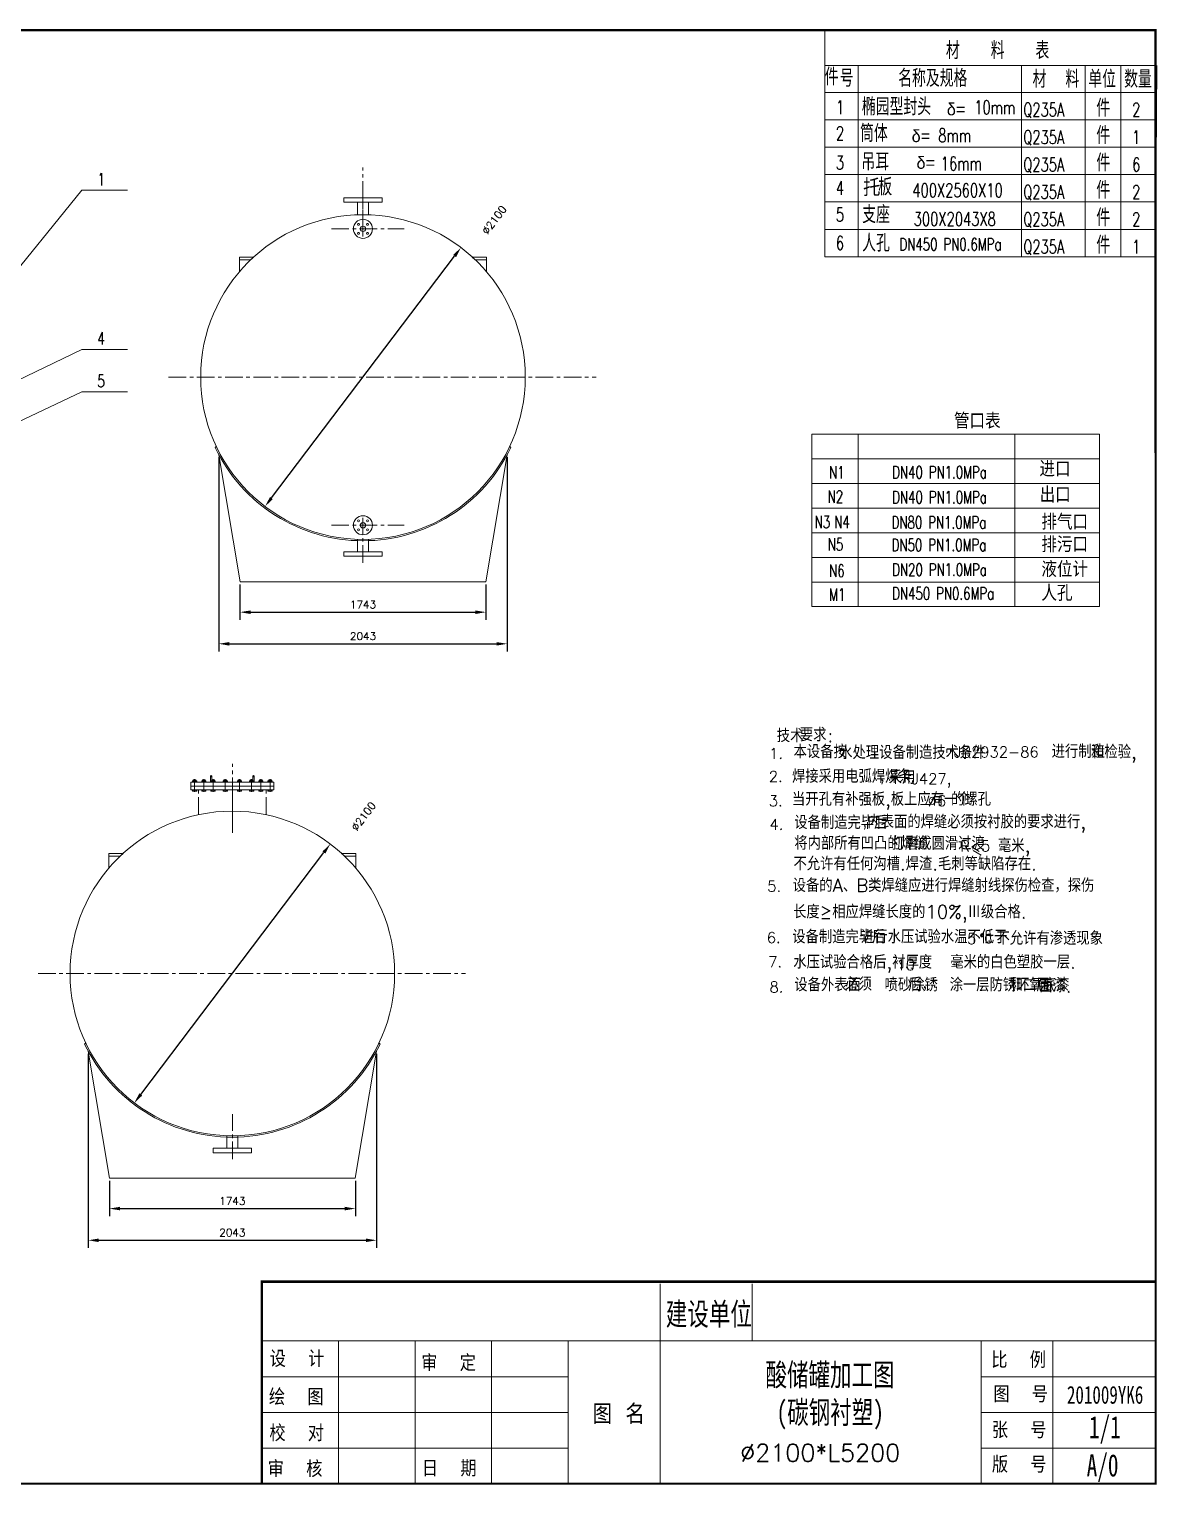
# Model space of a CAD drawing. Extents: x -43674 to -28992, y 5627 to 15941.
# Drawn here: x -36983 to -28992, y 5627 to 15941 of the extents above; entities that cross this region are included whole.
import ezdxf
from ezdxf.enums import TextEntityAlignment as Align

# ---------------------------------------------------------------- set-up
doc = ezdxf.new("R2010")
doc.units = 0
doc.header["$LTSCALE"] = 100
doc.header["$MEASUREMENT"] = 0
doc.linetypes.add('CENTER', pattern=[2, 1.25, -0.25, 0.25, -0.25])
doc.layers.get('0').update_dxf_attribs({"linetype": 'CONTINUOUS', "lineweight": 15})
doc.layers.get('DEFPOINTS').update_dxf_attribs({"linetype": 'CONTINUOUS', "lineweight": 15})
for name, color, linetype, lineweight in [('CEN', 1, 'CENTER', 9), ('CENTER', 1, 'CENTER', 9), ('TEXT', 4, 'CONTINUOUS', 15)]:
    doc.layers.add(name, color=color, linetype=linetype, lineweight=lineweight)
doc.styles.add('GREEKS', font='greeks')
doc.styles.add('HZ', font='SIMFANG.TTF', dxfattribs={"width": 0.8})
doc.styles.add('HZTXT2', font='txt', dxfattribs={"bigfont": 'HZTXT.SHX'})
doc.styles.add('ROMANS', font='romans', dxfattribs={"bigfont": 'HZTXT.SHX'})
doc.dimstyles.get("Standard").update_dxf_attribs({"dimtxt": 0.18, "dimasz": 0.18, "dimexe": 0.18, "dimexo": 0.0625, "dimgap": 0.09, "dimtad": 0, "dimtih": 1, "dimtoh": 1, "dimdec": 4, "dimzin": 0, "dimdsep": 46, "dimtxsty": 'Standard', "dimcen": 0.09, "dimadec": 0, "dimazin": 0, "dimtfac": 1, "dimtdec": 4, "dimtofl": 0, "dimtmove": 0, "dimatfit": 3, "dimfxl": 1, "dimtolj": 1, "dimtzin": 0, "dimarcsym": 0})

# ---------------------------------------------------------------- blocks, each defined once
blk = doc.blocks.new('*D25')
at = {"color": 0, "lineweight": -2}
blk.add_line((-35266, 12619), (-33968, 14333), dxfattribs=at)
at = {"color": 0}
for points in [[(-33978, 14341), (-33958, 14325), (-33923, 14393)], [(-35276, 12626), (-35256, 12611), (-35311, 12559)]]:
    blk.add_solid(points, dxfattribs=at)
at = {"layer": 'DEFPOINTS', "color": 0}
for p in [(-33923, 14393), (-35311, 12559)]:
    blk.add_point(p, dxfattribs=at)
at = {"color": 0, "insert": (-33687, 14589), "char_height": 54, "attachment_point": 5, "rotation": 52.8791, "style": 'ROMANS'}
blk.add_mtext('\\A1;%%c2100', dxfattribs=at)
blk = doc.blocks.new('*D26')
at = {"color": 0, "lineweight": -2}
for p, q in [((-35489, 12007), (-35489, 11756)), ((-33746, 12007), (-33746, 11756)), ((-35414, 11810), (-33821, 11810))]:
    blk.add_line(p, q, dxfattribs=at)
at = {"color": 0}
for points in [[(-35414, 11822), (-35414, 11797), (-35489, 11810)], [(-33821, 11822), (-33821, 11797), (-33746, 11810)]]:
    blk.add_solid(points, dxfattribs=at)
at = {"layer": 'DEFPOINTS', "color": 0}
for p in [(-35489, 12026), (-33746, 12026), (-33746, 11810)]:
    blk.add_point(p, dxfattribs=at)
at = {"color": 0, "insert": (-34617, 11864), "char_height": 54, "attachment_point": 5, "style": 'ROMANS'}
blk.add_mtext('\\A1;1743', dxfattribs=at)
blk = doc.blocks.new('*D27')
at = {"color": 0, "lineweight": -2}
for p, q in [((-35639, 12907), (-35639, 11532)), ((-33596, 12907), (-33596, 11532)), ((-35564, 11586), (-33671, 11586))]:
    blk.add_line(p, q, dxfattribs=at)
at = {"color": 0}
for points in [[(-35564, 11598), (-35564, 11573), (-35639, 11586)], [(-33671, 11598), (-33671, 11573), (-33596, 11586)]]:
    blk.add_solid(points, dxfattribs=at)
at = {"layer": 'DEFPOINTS', "color": 0}
for p in [(-35639, 12926), (-33596, 12926), (-33596, 11586)]:
    blk.add_point(p, dxfattribs=at)
at = {"color": 0, "insert": (-34617, 11640), "char_height": 54, "attachment_point": 5, "style": 'ROMANS'}
blk.add_mtext('\\A1;2043', dxfattribs=at)
blk = doc.blocks.new('*D29')
at = {"color": 0, "lineweight": -2}
blk.add_line((-36192, 8393), (-34894, 10107), dxfattribs=at)
at = {"color": 0}
for points in [[(-34904, 10115), (-34884, 10100), (-34849, 10167)], [(-36202, 8401), (-36182, 8385), (-36237, 8333)]]:
    blk.add_solid(points, dxfattribs=at)
at = {"layer": 'DEFPOINTS', "color": 0}
for p in [(-34849, 10167), (-36237, 8333)]:
    blk.add_point(p, dxfattribs=at)
at = {"color": 0, "insert": (-34613, 10364), "char_height": 54, "attachment_point": 5, "rotation": 52.8791, "style": 'ROMANS'}
blk.add_mtext('\\A1;%%c2100', dxfattribs=at)
blk = doc.blocks.new('*D30')
at = {"color": 0, "lineweight": -2}
for p, q in [((-36414, 7781), (-36414, 7530)), ((-34671, 7781), (-34671, 7530)), ((-36339, 7584), (-34746, 7584))]:
    blk.add_line(p, q, dxfattribs=at)
at = {"color": 0}
for points in [[(-36339, 7597), (-36339, 7572), (-36414, 7584)], [(-34746, 7597), (-34746, 7572), (-34671, 7584)]]:
    blk.add_solid(points, dxfattribs=at)
at = {"layer": 'DEFPOINTS', "color": 0}
for p in [(-36414, 7800), (-34671, 7800), (-34671, 7584)]:
    blk.add_point(p, dxfattribs=at)
at = {"color": 0, "insert": (-35543, 7638), "char_height": 54, "attachment_point": 5, "style": 'ROMANS'}
blk.add_mtext('\\A1;1743', dxfattribs=at)
blk = doc.blocks.new('*D31')
at = {"color": 0, "lineweight": -2}
for p, q in [((-36564, 8681), (-36564, 7306)), ((-34521, 8681), (-34521, 7306)), ((-36489, 7360), (-34596, 7360))]:
    blk.add_line(p, q, dxfattribs=at)
at = {"color": 0}
for points in [[(-36489, 7372), (-36489, 7347), (-36564, 7360)], [(-34596, 7372), (-34596, 7347), (-34521, 7360)]]:
    blk.add_solid(points, dxfattribs=at)
at = {"layer": 'DEFPOINTS', "color": 0}
for p in [(-36564, 8700), (-34521, 8700), (-34521, 7360)]:
    blk.add_point(p, dxfattribs=at)
at = {"color": 0, "insert": (-35543, 7414), "char_height": 54, "attachment_point": 5, "style": 'ROMANS'}
blk.add_mtext('\\A1;2043', dxfattribs=at)

msp = doc.modelspace()

# ---------------------------------------------------------------- linework, layer by layer
at = {"linetype": 'CENTER'}
for p, q in [((-34617.17945, 14538.78622), (-34617.17945, 14961.43025)), ((-34841.3135, 14525.80287), (-34324.28091, 14525.80287)), ((-35994.04865, 13475.80287), (-32964.91454, 13475.80287)), ((-34841.3135, 12425.80287), (-34324.28091, 12425.80287)), ((-35542.80013, 10313.13831), (-35542.80013, 10735.78234)), ((-36919.66933, 9250.15495), (-33890.53522, 9250.15495))]:
    msp.add_line(p, q, dxfattribs=at)
for p, q in [((-37519.49979, 13678.52867), (-36608.93059, 14798.86786)), ((-36608.93059, 14798.86786), (-36285.66491, 14798.86786)), ((-34752.17945, 14745.80287), (-34482.17945, 14745.80287)), ((-35491.77612, 14325.80287), (-35391.77612, 14325.80287)), ((-35491.77612, 14222.51611), (-35491.77612, 14325.80287)), ((-35413.18875, 14305.80287), (-35491.77612, 14305.80287)), ((-35391.77612, 14325.80287), (-35413.18875, 14305.80287)), ((-33842.58278, 14325.80287), (-33742.58278, 14325.80287)), ((-33821.1895, 14305.80287), (-33842.58278, 14325.80287)), ((-33742.58278, 14305.80287), (-33821.1895, 14305.80287)), ((-33742.58278, 14325.80287), (-33742.58278, 14222.51611)), ((-38644.3154, 12692.14987), (-36608.93059, 13672.07893)), ((-36608.93059, 13672.07893), (-36285.66491, 13672.07893)), ((-38757.13048, 12360.37937), (-36608.93059, 13370.11566)), ((-36608.93059, 13370.11566), (-36285.66491, 13370.11566)), ((-35663.88858, 12975.80287), (-35656.6472, 12982.69942)), ((-35488.50212, 12025.80287), (-35638.50212, 12925.80287)), ((-33745.85678, 12025.80287), (-33595.85678, 12925.80287)), ((-33577.7117, 12982.69942), (-33570.47032, 12975.80287)), ((-35488.50212, 12025.80287), (-33745.85678, 12025.80287)), ((-36417.3968, 10100.15495), (-36317.3968, 10100.15495)), ((-36417.3968, 9996.8682), (-36417.3968, 10100.15495)), ((-36338.80943, 10080.15495), (-36417.3968, 10080.15495)), ((-36317.3968, 10100.15495), (-36338.80943, 10080.15495)), ((-34768.20346, 10100.15495), (-34668.20346, 10100.15495)), ((-34746.81018, 10080.15495), (-34768.20346, 10100.15495)), ((-34668.20346, 10080.15495), (-34746.81018, 10080.15495)), ((-34668.20346, 10100.15495), (-34668.20346, 9996.8682)), ((-36589.50926, 8750.15495), (-36582.26788, 8757.05151)), ((-36414.1228, 7800.15495), (-36564.1228, 8700.15495)), ((-34671.47746, 7800.15495), (-34521.47746, 8700.15495)), ((-34503.33238, 8757.05151), (-34496.091, 8750.15495)), ((-36414.1228, 7800.15495), (-34671.47746, 7800.15495))]:
    msp.add_line(p, q)
at = {"color": 7}
for p, q in [((-34752.17945, 14745.80287), (-34752.17945, 14713.80287)), ((-34482.17945, 14713.80287), (-34752.17945, 14713.80287)), ((-34655.17945, 14713.80287), (-34655.17945, 14625.80287)), ((-34579.17945, 14713.80287), (-34579.17945, 14625.80287)), ((-34482.17945, 14745.80287), (-34482.17945, 14713.80287)), ((-34655.17945, 12237.80287), (-34655.17945, 12325.80287)), ((-34579.17945, 12237.80287), (-34579.17945, 12325.80287)), ((-34752.17945, 12237.80287), (-34482.17945, 12237.80287)), ((-34752.17945, 12205.80287), (-34752.17945, 12237.80287)), ((-34752.17945, 12205.80287), (-34482.17945, 12205.80287)), ((-34482.17945, 12205.80287), (-34482.17945, 12237.80287)), ((-35697.02195, 10647.75303), (-35697.02195, 10606.15495)), ((-35687.37561, 10647.75303), (-35687.37561, 10620.11917)), ((-35398.22465, 10647.75303), (-35398.22465, 10620.11917)), ((-35388.57831, 10647.75303), (-35388.57831, 10606.15495)), ((-35542.80013, 10606.15495), (-35837.80013, 10606.15495)), ((-35837.80013, 10606.15495), (-35837.80013, 10578.15495)), ((-35542.80013, 10578.15495), (-35837.80013, 10578.15495)), ((-35837.80013, 10578.15495), (-35837.80013, 10550.15495)), ((-35542.80013, 10550.15495), (-35837.80013, 10550.15495)), ((-35825.48694, 10606.15495), (-35825.48694, 10614.08541)), ((-35825.48694, 10607.68733), (-35795.3175, 10607.68733)), ((-35825.48694, 10550.15495), (-35825.48694, 10542.39283)), ((-35823.76438, 10615.80798), (-35810.40222, 10615.80798)), ((-35823.76438, 10540.67027), (-35810.40222, 10540.67027)), ((-35820.18267, 10607.68733), (-35820.18267, 10614.08541)), ((-35820.18267, 10550.15495), (-35820.18267, 10542.39283)), ((-35819.35953, 10619.56962), (-35817.98148, 10620.94767)), ((-35819.35953, 10615.80798), (-35819.35953, 10619.56962)), ((-35819.35953, 10619.56962), (-35801.4449, 10619.56962)), ((-35817.98148, 10620.94767), (-35802.82295, 10620.94767)), ((-35797.04006, 10615.80798), (-35810.40222, 10615.80798)), ((-35797.04006, 10540.67027), (-35810.40222, 10540.67027)), ((-35802.82295, 10620.94767), (-35801.4449, 10619.56962)), ((-35801.4449, 10615.80798), (-35801.4449, 10619.56962)), ((-35800.62176, 10607.68733), (-35800.62176, 10614.08541)), ((-35800.62176, 10550.15495), (-35800.62176, 10542.39283)), ((-35795.3175, 10606.15495), (-35795.3175, 10614.08541)), ((-35795.3175, 10550.15495), (-35795.3175, 10542.39283)), ((-35542.80013, 10578.15495), (-35781.80013, 10578.15495)), ((-35759.88374, 10606.15495), (-35759.88374, 10614.08541)), ((-35759.88374, 10607.68733), (-35729.71429, 10607.68733)), ((-35759.88374, 10550.15495), (-35759.88374, 10542.39283)), ((-35758.16118, 10615.80798), (-35744.79902, 10615.80798)), ((-35758.16118, 10540.67027), (-35744.79902, 10540.67027)), ((-35754.57947, 10607.68733), (-35754.57947, 10614.08541)), ((-35754.57947, 10550.15495), (-35754.57947, 10542.39283)), ((-35753.75633, 10619.56962), (-35752.37828, 10620.94767)), ((-35753.75633, 10615.80798), (-35753.75633, 10619.56962)), ((-35753.75633, 10619.56962), (-35735.8417, 10619.56962)), ((-35752.37828, 10620.94767), (-35737.21975, 10620.94767)), ((-35731.43686, 10615.80798), (-35744.79902, 10615.80798)), ((-35731.43686, 10540.67027), (-35744.79902, 10540.67027)), ((-35737.21975, 10620.94767), (-35735.8417, 10619.56962)), ((-35735.8417, 10615.80798), (-35735.8417, 10619.56962)), ((-35735.01856, 10607.68733), (-35735.01856, 10614.08541)), ((-35735.01856, 10550.15495), (-35735.01856, 10542.39283)), ((-35729.71429, 10606.15495), (-35729.71429, 10614.08541)), ((-35729.71429, 10550.15495), (-35729.71429, 10542.39283)), ((-35517.52951, 10577.90496), (-35702.39841, 10577.90496)), ((-35694.05256, 10606.15495), (-35694.05256, 10614.08541)), ((-35694.05256, 10607.68733), (-35663.88312, 10607.68733)), ((-35694.05256, 10550.15495), (-35694.05256, 10542.39283)), ((-35692.33, 10615.80798), (-35678.96784, 10615.80798)), ((-35692.33, 10540.67027), (-35678.96784, 10540.67027)), ((-35688.7483, 10607.68733), (-35688.7483, 10614.08541)), ((-35688.7483, 10550.15495), (-35688.7483, 10542.39283)), ((-35687.92516, 10619.56962), (-35686.54711, 10620.94767)), ((-35687.92516, 10619.56962), (-35670.01053, 10619.56962)), ((-35687.92516, 10615.80798), (-35687.92516, 10619.56962)), ((-35686.54711, 10620.94767), (-35671.38858, 10620.94767)), ((-35665.60568, 10615.80798), (-35678.96784, 10615.80798)), ((-35665.60568, 10540.67027), (-35678.96784, 10540.67027)), ((-35671.38858, 10620.94767), (-35670.01053, 10619.56962)), ((-35670.01053, 10615.80798), (-35670.01053, 10619.56962)), ((-35669.18739, 10607.68733), (-35669.18739, 10614.08541)), ((-35669.18739, 10550.15495), (-35669.18739, 10542.39283)), ((-35663.88312, 10606.15495), (-35663.88312, 10614.08541)), ((-35663.88312, 10550.15495), (-35663.88312, 10542.39283)), ((-35608.42609, 10606.15495), (-35608.42609, 10614.08541)), ((-35608.42609, 10607.68733), (-35578.25664, 10607.68733)), ((-35608.42609, 10550.15495), (-35608.42609, 10542.39283)), ((-35606.70352, 10615.80798), (-35593.34136, 10615.80798)), ((-35606.70352, 10540.67027), (-35593.34136, 10540.67027)), ((-35603.12182, 10607.68733), (-35603.12182, 10614.08541)), ((-35603.12182, 10550.15495), (-35603.12182, 10542.39283)), ((-35602.29868, 10619.56962), (-35600.92063, 10620.94767)), ((-35602.29868, 10619.56962), (-35584.38405, 10619.56962)), ((-35602.29868, 10615.80798), (-35602.29868, 10619.56962)), ((-35600.92063, 10620.94767), (-35585.7621, 10620.94767)), ((-35579.9792, 10615.80798), (-35593.34136, 10615.80798)), ((-35579.9792, 10540.67027), (-35593.34136, 10540.67027)), ((-35585.7621, 10620.94767), (-35584.38405, 10619.56962)), ((-35584.94575, 10615.77454), (-35584.94575, 10615.80798)), ((-35584.38405, 10615.80798), (-35584.38405, 10619.56962)), ((-35583.56091, 10607.68733), (-35583.56091, 10614.08541)), ((-35583.56091, 10550.15495), (-35583.56091, 10542.39283)), ((-35578.25664, 10606.15495), (-35578.25664, 10614.08541)), ((-35578.25664, 10550.15495), (-35578.25664, 10542.39283)), ((-35542.80013, 10606.15495), (-35247.80013, 10606.15495)), ((-35542.80013, 10578.15495), (-35247.80013, 10578.15495)), ((-35542.80013, 10578.15495), (-35247.80013, 10578.15495)), ((-35542.80013, 10550.15495), (-35247.80013, 10550.15495)), ((-35507.34361, 10606.15495), (-35507.34361, 10614.08541)), ((-35477.17417, 10607.68733), (-35507.34361, 10607.68733)), ((-35507.34361, 10550.15495), (-35507.34361, 10542.39283)), ((-35505.62105, 10615.80798), (-35492.25889, 10615.80798)), ((-35505.62105, 10540.67027), (-35492.25889, 10540.67027)), ((-35502.03935, 10607.68733), (-35502.03935, 10614.08541)), ((-35502.03935, 10550.15495), (-35502.03935, 10542.39283)), ((-35499.83816, 10620.94767), (-35501.21621, 10619.56962)), ((-35501.21621, 10615.80798), (-35501.21621, 10619.56962)), ((-35483.30158, 10619.56962), (-35501.21621, 10619.56962)), ((-35500.65451, 10615.77454), (-35500.65451, 10615.80798)), ((-35484.67962, 10620.94767), (-35499.83816, 10620.94767)), ((-35478.89673, 10615.80798), (-35492.25889, 10615.80798)), ((-35478.89673, 10540.67027), (-35492.25889, 10540.67027)), ((-35483.30158, 10619.56962), (-35484.67962, 10620.94767)), ((-35483.30158, 10615.80798), (-35483.30158, 10619.56962)), ((-35482.47844, 10607.68733), (-35482.47844, 10614.08541)), ((-35482.47844, 10550.15495), (-35482.47844, 10542.39283)), ((-35477.17417, 10606.15495), (-35477.17417, 10614.08541)), ((-35477.17417, 10550.15495), (-35477.17417, 10542.39283)), ((-35421.71713, 10606.15495), (-35421.71713, 10614.08541)), ((-35391.54769, 10607.68733), (-35421.71713, 10607.68733)), ((-35421.71713, 10550.15495), (-35421.71713, 10542.39283)), ((-35419.99457, 10615.80798), (-35406.63241, 10615.80798)), ((-35419.99457, 10540.67027), (-35406.63241, 10540.67027)), ((-35416.41287, 10607.68733), (-35416.41287, 10614.08541)), ((-35416.41287, 10550.15495), (-35416.41287, 10542.39283)), ((-35414.21168, 10620.94767), (-35415.58973, 10619.56962)), ((-35397.6751, 10619.56962), (-35415.58973, 10619.56962)), ((-35415.58973, 10615.80798), (-35415.58973, 10619.56962)), ((-35399.05315, 10620.94767), (-35414.21168, 10620.94767)), ((-35393.27025, 10615.80798), (-35406.63241, 10615.80798)), ((-35393.27025, 10540.67027), (-35406.63241, 10540.67027)), ((-35397.6751, 10619.56962), (-35399.05315, 10620.94767)), ((-35397.6751, 10615.80798), (-35397.6751, 10619.56962)), ((-35396.85196, 10607.68733), (-35396.85196, 10614.08541)), ((-35396.85196, 10550.15495), (-35396.85196, 10542.39283)), ((-35391.54769, 10606.15495), (-35391.54769, 10614.08541)), ((-35391.54769, 10550.15495), (-35391.54769, 10542.39283)), ((-35355.88596, 10606.15495), (-35355.88596, 10614.08541)), ((-35325.71652, 10607.68733), (-35355.88596, 10607.68733)), ((-35355.88596, 10550.15495), (-35355.88596, 10542.39283)), ((-35354.1634, 10615.80798), (-35340.80124, 10615.80798)), ((-35354.1634, 10540.67027), (-35340.80124, 10540.67027)), ((-35350.58169, 10607.68733), (-35350.58169, 10614.08541)), ((-35350.58169, 10550.15495), (-35350.58169, 10542.39283)), ((-35348.38051, 10620.94767), (-35349.75856, 10619.56962)), ((-35331.84392, 10619.56962), (-35349.75856, 10619.56962)), ((-35349.75856, 10615.80798), (-35349.75856, 10619.56962)), ((-35333.22197, 10620.94767), (-35348.38051, 10620.94767)), ((-35327.43908, 10615.80798), (-35340.80124, 10615.80798)), ((-35327.43908, 10540.67027), (-35340.80124, 10540.67027)), ((-35331.84392, 10619.56962), (-35333.22197, 10620.94767)), ((-35331.84392, 10615.80798), (-35331.84392, 10619.56962)), ((-35331.02079, 10607.68733), (-35331.02079, 10614.08541)), ((-35331.02079, 10550.15495), (-35331.02079, 10542.39283)), ((-35325.71652, 10606.15495), (-35325.71652, 10614.08541)), ((-35325.71652, 10550.15495), (-35325.71652, 10542.39283)), ((-35290.28276, 10606.15495), (-35290.28276, 10614.08541)), ((-35260.11332, 10607.68733), (-35290.28276, 10607.68733)), ((-35290.28276, 10550.15495), (-35290.28276, 10542.39283)), ((-35288.5602, 10615.80798), (-35275.19804, 10615.80798)), ((-35288.5602, 10540.67027), (-35275.19804, 10540.67027)), ((-35284.97849, 10607.68733), (-35284.97849, 10614.08541)), ((-35284.97849, 10550.15495), (-35284.97849, 10542.39283)), ((-35282.77731, 10620.94767), (-35284.15535, 10619.56962)), ((-35284.15535, 10615.80798), (-35284.15535, 10619.56962)), ((-35266.24072, 10619.56962), (-35284.15535, 10619.56962)), ((-35267.61877, 10620.94767), (-35282.77731, 10620.94767)), ((-35261.83588, 10615.80798), (-35275.19804, 10615.80798)), ((-35261.83588, 10540.67027), (-35275.19804, 10540.67027)), ((-35266.24072, 10619.56962), (-35267.61877, 10620.94767)), ((-35266.24072, 10615.80798), (-35266.24072, 10619.56962)), ((-35265.41758, 10607.68733), (-35265.41758, 10614.08541)), ((-35265.41758, 10550.15495), (-35265.41758, 10542.39283)), ((-35260.11332, 10606.15495), (-35260.11332, 10614.08541)), ((-35260.11332, 10550.15495), (-35260.11332, 10542.39283)), ((-35247.80013, 10606.15495), (-35247.80013, 10578.15495)), ((-35247.80013, 10578.15495), (-35247.80013, 10550.15495)), ((-35580.80013, 8012.15495), (-35580.80013, 8100.15495)), ((-35504.80013, 8012.15495), (-35504.80013, 8100.15495)), ((-35677.80013, 8012.15495), (-35407.80013, 8012.15495)), ((-35677.80013, 7980.15495), (-35677.80013, 8012.15495)), ((-35677.80013, 7980.15495), (-35407.80013, 7980.15495)), ((-35407.80013, 7980.15495), (-35407.80013, 8012.15495)), ((-32511.15965, 7051.71641), (-32511.15965, 6646.2596)), ((-31907.35169, 7066.23224), (-29000.26081, 7066.65281)), ((-31907.28759, 7066.2327), (-31184.67609, 7066.44039)), ((-31859.65265, 7051.71641), (-31859.65265, 6646.2596)), ((-29000.26081, 7066.65281), (-29000.26081, 5635.43442)), ((-35334.35666, 6646.2596), (-29000.26081, 6646.2596)), ((-34791.43415, 5635.43442), (-34791.43415, 6646.2596)), ((-34248.51165, 5635.43442), (-34248.51165, 6646.2596)), ((-33705.58915, 5635.43442), (-33705.58915, 6646.2596)), ((-33162.66665, 5635.43442), (-33162.66665, 6646.2596)), ((-32511.15965, 5635.43442), (-32511.15965, 6646.2596)), ((-30235.9358, 5635.43442), (-30235.9358, 6646.2596)), ((-29729.20814, 5635.43442), (-29729.20814, 6646.2596)), ((-35334.35666, 6392.89576), (-33162.66665, 6392.89576)), ((-30235.9358, 6392.89576), (-29000.26081, 6392.89576)), ((-35334.35666, 6139.53193), (-33162.66665, 6139.53193)), ((-30235.9358, 6139.53193), (-29000.26081, 6139.53193)), ((-35334.35666, 5886.1681), (-33162.66665, 5886.1681)), ((-30235.9358, 5886.1681), (-29000.26081, 5886.1681)), ((-35334.35666, 5635.43442), (-29000.26081, 5635.43442))]:
    msp.add_line(p, q, dxfattribs=at)
at = {"color": 7, "const_width": 17.16194}
msp.add_lwpolyline([(-35334.35666, 5635.43442), (-35334.35666, 7066.65281), (-29000.26081, 7066.65281)], dxfattribs=at)
for centre, radius in [((-34617.17945, 13475.80287), 1150), ((-34617.17945, 14525.80287), 67.5), ((-34648.99925, 14557.62267), 7), ((-34617.17945, 14525.80287), 19), ((-34585.35964, 14557.62267), 7), ((-34648.99925, 14493.98306), 7), ((-34585.35964, 14493.98306), 7), ((-34617.17945, 12425.80287), 67.5), ((-34648.99925, 12457.62267), 7), ((-34648.99925, 12393.98306), 7), ((-34617.17945, 12425.80287), 19), ((-34585.35964, 12457.62267), 7), ((-34585.35964, 12393.98306), 7), ((-35542.80013, 9250.15495), 1150)]:
    msp.add_circle(centre, radius)
for centre in [(-34617.17945, 13475.80287), (-35542.80013, 9250.15495)]:
    msp.add_arc(centre, 1160, 205.533228944, 334.466771056)
at = {"color": 7}
for centre, radius, start, end in [((-35692.19878, 10647.75303), 4.82317, 0, 180), ((-35692.19878, 10647.75303), 4.82317, 180, 0), ((-35393.40148, 10647.75303), 4.82317, 0, 180), ((-35393.40148, 10647.75303), 4.82317, 180, 0), ((-35823.76438, 10614.08541), 1.72256, 90, 180), ((-35823.76438, 10542.39283), 1.72256, 180, 270), ((-35821.90523, 10614.08541), 1.72256, 0, 90), ((-35821.90523, 10542.39283), 1.72256, 270, 0), ((-35818.46011, 10614.08541), 1.72256, 90, 180), ((-35818.46011, 10542.39283), 1.72256, 180, 270), ((-35802.34432, 10614.08541), 1.72256, 0, 90), ((-35802.34432, 10542.39283), 1.72256, 270, 0), ((-35798.8992, 10614.08541), 1.72256, 90, 180), ((-35798.8992, 10542.39283), 1.72256, 180, 270), ((-35797.04006, 10614.08541), 1.72256, 0, 90), ((-35797.04006, 10542.39283), 1.72256, 270, 0), ((-35758.16118, 10614.08541), 1.72256, 90, 180), ((-35758.16118, 10542.39283), 1.72256, 180, 270), ((-35756.30203, 10614.08541), 1.72256, 0, 90), ((-35756.30203, 10542.39283), 1.72256, 270, 0), ((-35752.85691, 10614.08541), 1.72256, 90, 180), ((-35752.85691, 10542.39283), 1.72256, 180, 270), ((-35736.74112, 10614.08541), 1.72256, 0, 90), ((-35736.74112, 10542.39283), 1.72256, 270, 0), ((-35733.296, 10614.08541), 1.72256, 90, 180), ((-35733.296, 10542.39283), 1.72256, 180, 270), ((-35731.43686, 10614.08541), 1.72256, 0, 90), ((-35731.43686, 10542.39283), 1.72256, 270, 0), ((-35692.33, 10614.08541), 1.72256, 90, 180), ((-35692.33, 10542.39283), 1.72256, 180, 270), ((-35690.47086, 10614.08541), 1.72256, 0, 90), ((-35690.47086, 10542.39283), 1.72256, 270, 0), ((-35687.02574, 10614.08541), 1.72256, 90, 180), ((-35687.02574, 10542.39283), 1.72256, 180, 270), ((-35670.90995, 10614.08541), 1.72256, 0, 90), ((-35670.90995, 10542.39283), 1.72256, 270, 0), ((-35667.46483, 10614.08541), 1.72256, 90, 180), ((-35667.46483, 10542.39283), 1.72256, 180, 270), ((-35665.60568, 10614.08541), 1.72256, 0, 90), ((-35665.60568, 10542.39283), 1.72256, 270, 0), ((-35606.70352, 10614.08541), 1.72256, 90, 180), ((-35606.70352, 10542.39283), 1.72256, 180, 270), ((-35604.84438, 10614.08541), 1.72256, 0, 90), ((-35604.84438, 10542.39283), 1.72256, 270, 0), ((-35601.39926, 10614.08541), 1.72256, 90, 180), ((-35601.39926, 10542.39283), 1.72256, 180, 270), ((-35585.28347, 10614.08541), 1.72256, 0, 90), ((-35585.28347, 10542.39283), 1.72256, 270, 0), ((-35581.83835, 10614.08541), 1.72256, 90, 180), ((-35581.83835, 10542.39283), 1.72256, 180, 270), ((-35579.9792, 10614.08541), 1.72256, 0, 90), ((-35579.9792, 10542.39283), 1.72256, 270, 0), ((-35505.62105, 10614.08541), 1.72256, 90, 180), ((-35505.62105, 10542.39283), 1.72256, 180, 270), ((-35503.76191, 10614.08541), 1.72256, 0, 90), ((-35503.76191, 10542.39283), 1.72256, 270, 0), ((-35500.31679, 10614.08541), 1.72256, 90, 180), ((-35500.31679, 10542.39283), 1.72256, 180, 270), ((-35484.201, 10614.08541), 1.72256, 0, 90), ((-35484.201, 10542.39283), 1.72256, 270, 0), ((-35480.75588, 10614.08541), 1.72256, 90, 180), ((-35480.75588, 10542.39283), 1.72256, 180, 270), ((-35478.89673, 10614.08541), 1.72256, 0, 90), ((-35478.89673, 10542.39283), 1.72256, 270, 0), ((-35419.99457, 10614.08541), 1.72256, 90, 180), ((-35419.99457, 10542.39283), 1.72256, 180, 270), ((-35418.13543, 10614.08541), 1.72256, 0, 90), ((-35418.13543, 10542.39283), 1.72256, 270, 0), ((-35414.69031, 10614.08541), 1.72256, 90, 180), ((-35414.69031, 10542.39283), 1.72256, 180, 270), ((-35398.57452, 10614.08541), 1.72256, 0, 90), ((-35398.57452, 10542.39283), 1.72256, 270, 0), ((-35395.1294, 10614.08541), 1.72256, 90, 180), ((-35395.1294, 10542.39283), 1.72256, 180, 270), ((-35393.27025, 10614.08541), 1.72256, 0, 90), ((-35393.27025, 10542.39283), 1.72256, 270, 0), ((-35354.1634, 10614.08541), 1.72256, 90, 180), ((-35354.1634, 10542.39283), 1.72256, 180, 270), ((-35352.30426, 10614.08541), 1.72256, 0, 90), ((-35352.30426, 10542.39283), 1.72256, 270, 0), ((-35348.85913, 10614.08541), 1.72256, 90, 180), ((-35348.85913, 10542.39283), 1.72256, 180, 270), ((-35332.74335, 10614.08541), 1.72256, 0, 90), ((-35332.74335, 10542.39283), 1.72256, 270, 0), ((-35329.29823, 10614.08541), 1.72256, 90, 180), ((-35329.29823, 10542.39283), 1.72256, 180, 270), ((-35327.43908, 10614.08541), 1.72256, 0, 90), ((-35327.43908, 10542.39283), 1.72256, 270, 0), ((-35288.5602, 10614.08541), 1.72256, 90, 180), ((-35288.5602, 10542.39283), 1.72256, 180, 270), ((-35286.70105, 10614.08541), 1.72256, 0, 90), ((-35286.70105, 10542.39283), 1.72256, 270, 0), ((-35283.25593, 10614.08541), 1.72256, 90, 180), ((-35283.25593, 10542.39283), 1.72256, 180, 270), ((-35267.14015, 10614.08541), 1.72256, 0, 90), ((-35267.14015, 10542.39283), 1.72256, 270, 0), ((-35263.69502, 10614.08541), 1.72256, 90, 180), ((-35263.69502, 10542.39283), 1.72256, 180, 270), ((-35261.83588, 10614.08541), 1.72256, 0, 90), ((-35261.83588, 10542.39283), 1.72256, 270, 0)]:
    msp.add_arc(centre, radius, start, end, dxfattribs=at)
at = {"layer": 'CEN', "color": 7}
for p, q in [((-34617.17945, 14791.5915), (-34617.17945, 14472.20572)), ((-34617.17945, 12160.01424), (-34617.17945, 12479.40001)), ((-35781.80013, 10375.04562), (-35781.80013, 10550.15495)), ((-35542.80013, 10565.94358), (-35542.80013, 10246.55781)), ((-35303.80013, 10375.04562), (-35303.80013, 10550.15495)), ((-35542.80013, 7934.36633), (-35542.80013, 8253.7521))]:
    msp.add_line(p, q, dxfattribs=at)
at = {"layer": 'CENTER', "color": 7}
for p, q in [((-35810.40222, 10536.54646), (-35810.40222, 10626.9985)), ((-35744.79902, 10536.54646), (-35744.79902, 10626.9985)), ((-35678.96784, 10536.54646), (-35678.96784, 10626.9985)), ((-35593.34136, 10536.54646), (-35593.34136, 10626.9985)), ((-35492.25889, 10536.54646), (-35492.25889, 10626.9985)), ((-35406.63241, 10536.54646), (-35406.63241, 10626.9985)), ((-35340.80124, 10536.54646), (-35340.80124, 10626.9985)), ((-35275.19804, 10536.54646), (-35275.19804, 10626.9985))]:
    msp.add_line(p, q, dxfattribs=at)
at = {"layer": 'DEFPOINTS', "color": 7, "linetype": 'ByBlock'}
for p in [(-35837.80013, 10578.15495), (-35247.80013, 10578.15495)]:
    msp.add_point(p, dxfattribs=at)
at = {"layer": 'TEXT', "color": 7}
for p, q in [((-31343.57184, 14327.86141), (-31343.57602, 15933.32352)), ((-30610.33231, 15933.32352), (-29001.52151, 15933.34503)), ((-31343.57566, 15682.37659), (-29001.49079, 15682.40791)), ((-31109.09787, 14327.86455), (-31109.1011, 15682.39117)), ((-29951.87764, 14327.88002), (-29951.88739, 15682.40676)), ((-29500.65723, 14327.88605), (-29500.66047, 15682.41317)), ((-29246.84211, 14327.88944), (-29246.84535, 15682.41317)), ((-29001.32497, 14327.89273), (-28993.03024, 15682.41656)), ((-31343.57539, 15492.62774), (-29001.46756, 15492.65905)), ((-31343.57511, 15298.50002), (-29001.4438, 15298.53133)), ((-31343.57483, 15104.3723), (-29001.42003, 15104.40361)), ((-31343.57456, 14910.24458), (-29001.39627, 14910.27589)), ((-31343.57428, 14716.11686), (-29001.3725, 14716.14817)), ((-31343.574, 14521.98913), (-29001.34874, 14522.02045)), ((-31343.57372, 14327.86141), (-29001.32497, 14327.89273)), ((-31437.697, 13069.90996), (-29397.26633, 13069.93724)), ((-31437.695, 11849.96687), (-31437.69675, 13069.90996)), ((-31108.66551, 11849.97364), (-31108.66551, 13069.91551)), ((-29997.87919, 11849.99649), (-29997.87919, 13069.92921)), ((-29397.26633, 11849.99649), (-29397.26633, 13069.93724)), ((-31437.697, 12895.25614), (-29397.26633, 12895.28342)), ((-31437.697, 12720.60232), (-29397.26633, 12720.6296)), ((-31437.696, 12545.94551), (-29397.26633, 12545.98748)), ((-31437.69575, 12371.29169), (-29397.26633, 12371.33366)), ((-31437.6955, 12196.63787), (-29397.26633, 12196.67984)), ((-31437.69525, 12021.98405), (-29397.26633, 12022.02602)), ((-31437.69525, 11849.96687), (-29397.26633, 11850.00884)), ((-30294.57024, 10120.33268), (-30235.64566, 10087.51951))]:
    msp.add_line(p, q, dxfattribs=at)
at = {"layer": 'TEXT', "color": 7, "const_width": 14.89752}
msp.add_lwpolyline([(-29001.52151, 15933.34512), (-43666.26776, 15933.34512), (-43666.26776, 5635.43442), (-29000.26081, 5635.43442)], close=True, dxfattribs=at)

# ---------------------------------------------------------------- texts
at = {"color": 7, "style": 'HZ', "width": 0.7}
for s, height, p in [('建设单位', 159.589213, (-32471.49398, 6757.58429)), ('酸储罐加工图', 159.589213, (-31764.9032, 6327.27264)), ('201009YK6', 126.249264, (-29629.06053, 6201.87454)), ('(碳钢衬塑)', 159.589213, (-31687.12762, 6061.23249)), ('1/1', 157.81158, (-29472.89447, 5957.07518)), ('A/0', 157.81158, (-29489.23315, 5686.61879))]:
    msp.add_text(s, height=height, dxfattribs=at).set_placement(p)
at = {"color": 7, "style": 'ROMANS'}
for s, height, p in [('设  计', 114.810012, (-35278.03423, 6462.01222)), ('审  定', 114.810012, (-34203.97984, 6432.70357)), ('比  例', 114.810012, (-30165.09462, 6454.39326)), ('绘  图', 114.810012, (-35283.70476, 6191.60665)), ('图  号', 114.810012, (-30150.57781, 6211.50803)), ('图 名', 137.94, (-32990.52384, 6058.47947)), ('校  对', 114.810012, (-35280.15659, 5935.76146)), ('张  号', 114.810012, (-30160.69246, 5957.13863)), ('审  核', 114.810012, (-35291.55796, 5681.8629)), ('日  期', 114.810012, (-34199.31128, 5686.32623)), ('版  号', 114.810012, (-30160.69246, 5713.20774))]:
    msp.add_text(s, height=height, dxfattribs=at).set_placement(p)
at = {"layer": 'TEXT', "color": 7, "style": 'ROMANS'}
for s, height, width, p in [('材   料   表', 122.555379, 0.8, (-30486.37222, 15728.26082)), ('件', 122.55538, 0.8, (-31345.05816, 15541.81756)), ('号', 122.55538, 0.8, (-31238.89752, 15531.76827)), ('名称及规格', 122.555379, 0.8, (-30824.61025, 15531.57441)), ('材  料', 122.555379, 0.8, (-29872.19479, 15524.92071)), ('单位', 122.555379, 0.8, (-29477.37123, 15524.92675)), ('数量', 122.555379, 0.8, (-29223.55611, 15524.93014)), ('1', 97.06386, 0.7, (-31266.28757, 15337.8448)), ('椭园型封头', 122.555379, 0.8, (-31082.06625, 15330.18496)), ('10mm', 97.06386, 0.7, (-30285.96143, 15338.25632)), ('Q235A', 96.7005, 0.7, (-29937.82909, 15321.00695)), ('件', 122.55538, 0.8, (-29420.79823, 15321.01298)), ('2', 96.7005, 0.7, (-29166.98311, 15321.01637)), ('筒体', 122.555379, 0.8, (-31094.57391, 15141.61928)), ('2', 97.06386, 0.7, (-31266.28757, 15153.65297)), ('8mm', 97.06386, 0.7, (-30540.42449, 15139.11929)), ('Q235A', 96.7005, 0.7, (-29937.82862, 15126.87922)), ('件', 122.55538, 0.8, (-29420.79777, 15126.88526)), ('1', 96.7005, 0.7, (-29166.98265, 15126.88865)), ('吊耳', 122.555379, 0.8, (-31085.09968, 14939.8559)), ('件', 122.55538, 0.8, (-29420.7973, 14932.75754)), ('3', 97.06386, 0.7, (-31266.28757, 14946.92713)), ('16mm', 97.06386, 0.7, (-30522.80649, 14939.98226)), ('Q235A', 96.7005, 0.7, (-29937.82816, 14932.7515)), ('6', 96.7005, 0.7, (-29166.98219, 14932.76093)), ('1', 87.32691, 0.7, (-36498.42726, 14832.52021)), ('4', 97.06386, 0.7, (-31266.28757, 14767.2421)), ('板', 122.55538, 0.8, (-30965.48649, 14762.09552)), ('件', 122.55538, 0.8, (-29420.79684, 14738.62981)), ('400X2560X10', 97.0638605, 0.7, (-30724.4724, 14750.45314)), ('Q235A', 96.7005, 0.7, (-29937.8213, 14738.62378)), ('2', 96.7005, 0.7, (-29166.98172, 14738.63321)), ('5', 97.06386, 0.7, (-31266.28757, 14578.54346)), ('支座', 122.555379, 0.8, (-31079.72432, 14565.47103)), ('件', 122.55538, 0.8, (-29420.79637, 14544.50209)), ('300X2043X8', 97.06386, 0.7, (-30715.02488, 14546.22354)), ('Q235A', 96.7005, 0.7, (-29937.81871, 14544.49606)), ('2', 96.7005, 0.7, (-29166.98126, 14544.50549)), ('6', 97.06386, 0.7, (-31266.28757, 14376.32442)), ('人孔', 122.555379, 0.8, (-31079.72432, 14363.83503)), ('DN450 PN0.6MPa', 87.32691, 0.7, (-30815.79934, 14372.70443)), ('Q235A', 96.7005, 0.7, (-29937.81611, 14350.36834)), ('件', 122.55538, 0.8, (-29420.79591, 14350.37437)), ('1', 96.7005, 0.7, (-29166.98079, 14350.37777)), ('4', 87.32691, 0.7, (-36498.42726, 13705.73129)), ('5', 87.32691, 0.7, (-36498.42726, 13403.76801)), ('N1', 87.32691, 0.7, (-31314.87086, 12755.84459)), ('DN40 PN1.0MPa', 87.32691, 0.7, (-30867.48501, 12757.5134)), ('N2', 87.32691, 0.7, (-31324.59428, 12584.19062)), ('DN40 PN1.0MPa', 87.32691, 0.7, (-30867.48501, 12580.63398)), ('N3', 87.32691, 0.7, (-31416.5666, 12405.58994)), ('N4', 87.32691, 0.7, (-31277.53901, 12405.58994)), ('DN80 PN1.0MPa', 87.32691, 0.7, (-30871.5003, 12401.96106)), ('N5', 87.32691, 0.7, (-31323.88155, 12246.10642)), ('DN50 PN1.0MPa', 87.32691, 0.7, (-30871.5003, 12242.47753)), ('N6', 87.32691, 0.7, (-31314.55535, 12059.62472)), ('DN20 PN1.0MPa', 87.32691, 0.7, (-30867.48501, 12066.99272)), ('M1', 87.32691, 0.7, (-31314.55535, 11891.29756)), ('DN450 PN0.6MPa', 87.32691, 0.7, (-30867.48501, 11898.66555))]:
    msp.add_text(s, height=height, dxfattribs=dict(at, width=width)).set_placement(p)
at = {"layer": 'TEXT', "color": 7}
for s, height, style, p in [('d=', 86.278987, 'GREEKS', (-30480.21261, 15330.198)), ('d=', 86.278987, 'GREEKS', (-30729.41306, 15140.65946)), ('d=', 86.278987, 'GREEKS', (-30695.23954, 14951.12093)), ('托', 122.55538, 'ROMANS', (-31073.36566, 14757.14648)), ('管口表', 110.26125, 'ROMANS', (-30429.72283, 13109.70735)), ('进口', 110.26125, 'ROMANS', (-29823.91719, 12769.04131)), ('出口', 110.26125, 'ROMANS', (-29822.62055, 12585.84678)), ('排气口', 110.26125, 'ROMANS', (-29810.16949, 12393.77771)), ('排污口', 110.26125, 'ROMANS', (-29810.16949, 12234.29418)), ('液位计', 110.26125, 'ROMANS', (-29810.16949, 12058.04119)), ('人孔', 110.26125, 'ROMANS', (-29810.16949, 11889.71403)), ('要求', 94.280987, 'ROMANS', (-31521.60344, 10894.60259)), (':', 94.28099, 'ROMANS', (-31325.45417, 10888.31428)), ('1.', 76.603302, 'ROMANS', (-31738.74577, 10770.96966)), ('本设备按', 94.280987, 'HZTXT2', (-31565.89275, 10775.11371)), ('"', 76.6033, 'ROMANS', (-31275.81365, 10769.64206)), ('水处理设备制造技术条件', 94.2809868, 'ROMANS', (-31242.3576, 10769.26309)), ('"', 76.6033, 'ROMANS', (-30493.19302, 10761.8157)), ('JB2932-86', 76.603302, 'ROMANS', (-30429.9719, 10780.7808)), ('进行制造', 94.280987, 'HZTXT2', (-29737.28045, 10776.35402)), ('和检验,', 94.280987, 'ROMANS', (-29457.84606, 10773.75487)), ('2.', 76.603302, 'ROMANS', (-31741.53266, 10607.2565)), ('焊接采用电弧焊焊条', 94.280987, 'HZTXT2', (-31576.97332, 10600.51838)), ('采用', 94.280987, 'ROMANS', (-30891.66572, 10592.90874)), ('J427,', 76.603302, 'ROMANS', (-30730.60431, 10591.44391)), ('当开孔有补强板,板上应有一个', 94.2809868, 'ROMANS', (-31577.58689, 10438.34323)), (',', 76.6033, 'ROMANS', (-30954.29881, 10615.42666)), ('的螺孔', 94.280987, 'ROMANS', (-30450.0127, 10438.34315)), ('3.', 76.603302, 'ROMANS', (-31741.53266, 10434.31287)), ('%%c6', 76.603302, 'ROMANS', (-30615.66162, 10435.35925)), ('4.', 76.603302, 'ROMANS', (-31736.31756, 10267.71522)), ('设备制造完毕后', 94.280987, 'HZTXT2', (-31561.07493, 10273.06344)), ('内表面的焊缝必须按衬胶的要求进行,', 94.2809868, 'ROMANS', (-31042.68667, 10278.26594)), ('将内部所有凹凸的焊缝', 94.280987, 'ROMANS', (-31561.5402, 10126.74483)), (',', 76.6033, 'ROMANS', (-31077.74507, 10293.21311)), ('打磨成圆滑过渡', 94.280987, 'ROMANS', (-30871.48669, 10125.15191)), ('毫米,', 94.280987, 'ROMANS', (-30117.57258, 10109.39632)), ('R<5', 76.603302, 'ROMANS', (-30385.49193, 10115.39262)), ('不允许有任何沟槽.焊渣.毛刺等缺陷存在.', 94.2809868, 'ROMANS', (-31566.4786, 9980.91428)), ('5.', 76.603302, 'ROMANS', (-31752.66205, 9830.04009)), ('设备的A、B类焊缝应进行焊缝射线探伤检查，探伤', 94.2809868, 'HZTXT2', (-31572.29933, 9827.36655)), ('长度≥相应焊缝长度的10%,Ⅲ级合格.', 94.2809868, 'ROMANS', (-31569.39085, 9640.24753)), ('6.', 76.603302, 'ROMANS', (-31755.70311, 9465.97303)), ('设备制造完毕后', 94.280987, 'HZTXT2', (-31575.34039, 9463.2995)), ('进行水压试验水温不低于', 94.2809868, 'HZTXT2', (-31088.17451, 9463.31705)), ('5', 76.6033, 'ROMANS', (-30336.85215, 9458.81608)), ('%%dC', 65.996691, 'ROMANS', (-30249.6474, 9463.71116)), ('不允许有渗透现象', 94.280987, 'ROMANS', (-30128.20923, 9452.94721)), ('水压试验合格后,衬厚度  毫米的白色塑胶一层.', 94.2786298, 'ROMANS', (-31567.82365, 9284.48025)), ('7.', 76.603302, 'ROMANS', (-31746.01031, 9294.07505)), ('10', 76.601387, 'ROMANS', (-30837.7342, 9273.17021)), ('8.', 76.603302, 'ROMANS', (-31736.31756, 9115.93873)), ('设备外表面  喷砂除锈 涂一层防锈环氧底漆', 94.2809868, 'HZTXT2', (-31560.74418, 9123.15289)), ('必须', 94.280987, 'ROMANS', (-31199.14902, 9128.29185)), ('后，', 94.280987, 'ROMANS', (-30753.65183, 9125.69784)), ('和二层', 94.280987, 'HZTXT2', (-30034.13296, 9121.78081)), ('面漆.', 94.280987, 'ROMANS', (-29825.21231, 9116.03495))]:
    msp.add_text(s, height=height, dxfattribs=dict(at, style=style)).set_placement(p)
at = {"layer": 'TEXT', "color": 7, "style": 'HZTXT2'}
msp.add_text('技术', height=94.280987, dxfattribs=at).set_placement((-31590.64538, 10940.62965), align=Align.MIDDLE)
at = {"layer": 'TEXT', "color": 7, "style": 'ROMANS'}
msp.add_text('%%C2100*L5200', height=124.146, dxfattribs=at).set_placement((-31377.10878, 5791.63846), align=Align.CENTER)

# ---------------------------------------------------------------- dimensions: what is measured, and where the dimension line sits
for p1, p2, picture, middle in [((-35311.20253, 12558.83397), (-33923.15637, 14392.77177), '*D25', (-33687.18509, 14589.40114)), ((-36236.82321, 8333.18605), (-34848.77705, 10167.12385), '*D29', (-34612.80578, 10363.75322))]:
    dim = msp.add_diameter_dim_2p(p1=p1, p2=p2, text='%%c2100', dimstyle='Standard', override={"dimscale": 300, "dimasz": 0.25, "dimtad": 1, "dimtih": 0, "dimtoh": 0, "dimdec": 0, "dimzin": 8, "dimtxsty": 'ROMANS', "dimtdec": 0, "dimtmove": 2, "dimtzin": 8})
    dim.commit()
    dim.dimension.update_dxf_attribs({"geometry": picture, "text_midpoint": middle, "dimtype": 163})
for base, p1, p2, picture, middle in [((-33595.85678, 11585.57555), (-35638.50212, 12925.80287), (-33595.85678, 12925.80287), '*D27', (-34617.17945, 11639.57555)), ((-33745.85678, 11809.83112), (-35488.50212, 12025.80287), (-33745.85678, 12025.80287), '*D26', (-34617.17945, 11863.83112)), ((-34521.47746, 7359.92763), (-36564.1228, 8700.15495), (-34521.47746, 8700.15495), '*D31', (-35542.80013, 7413.92763)), ((-34671.47746, 7584.1832), (-36414.1228, 7800.15495), (-34671.47746, 7800.15495), '*D30', (-35542.80013, 7638.1832))]:
    dim = msp.add_linear_dim(base=base, p1=p1, p2=p2, dimstyle='Standard', override={"dimscale": 300, "dimasz": 0.25, "dimtad": 1, "dimtih": 0, "dimtoh": 0, "dimdec": 0, "dimzin": 8, "dimtxsty": 'ROMANS', "dimtdec": 0, "dimtmove": 2, "dimtzin": 8})
    dim.commit()
    dim.dimension.update_dxf_attribs({"geometry": picture, "text_midpoint": middle})

doc.saveas('drawing.dxf')
